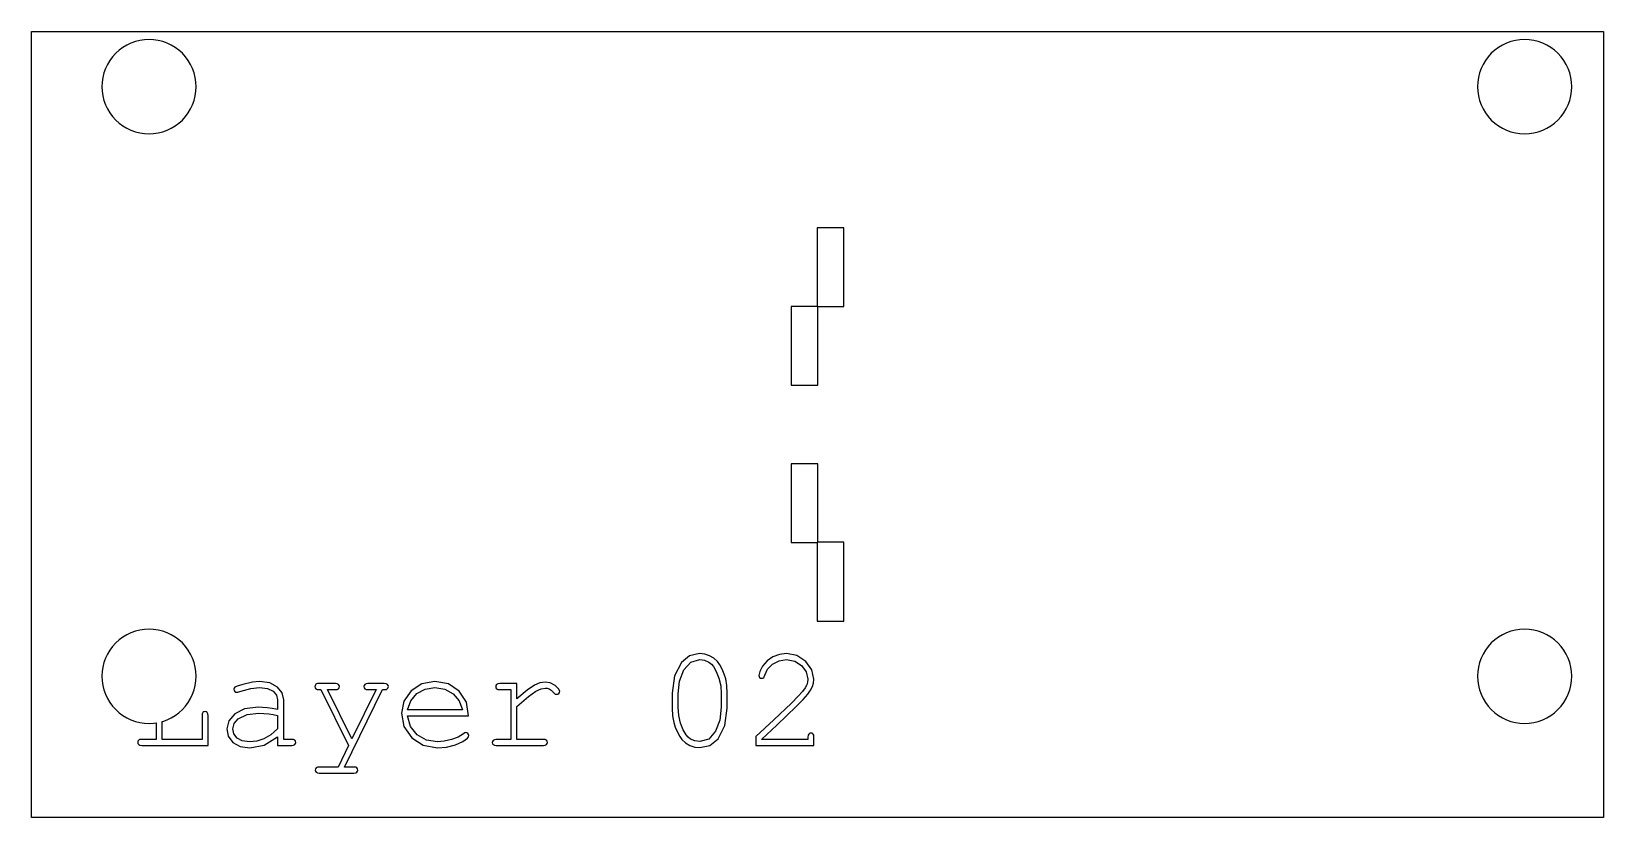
# Model space of a CAD drawing. Header units: millimetres. Extents: x -22.7 to 57.3, y -1.8 to 38.2.
import ezdxf

# ---------------------------------------------------------------- set-up
doc = ezdxf.new("R2010")
doc.units = ezdxf.units.MM
doc.layers.add('001_adhesive', color=7, linetype='Continuous')

msp = doc.modelspace()

# ---------------------------------------------------------------- linework, layer by layer
at = {"layer": '001_adhesive'}
for points in [[(-22.738, -1.768), (-22.738, 38.232), (57.262, 38.232), (57.262, -1.768)], [(-14.354, 35.421), (-14.366, 35.656), (-14.401, 35.889), (-14.458, 36.118), (-14.537, 36.339), (-14.638, 36.552), (-14.759, 36.754), (-14.899, 36.943), (-15.057, 37.118), (-15.232, 37.276), (-15.421, 37.416), (-15.623, 37.537), (-15.836, 37.638), (-16.058, 37.718), (-16.286, 37.775), (-16.519, 37.809), (-16.754, 37.821), (-16.99, 37.809), (-17.223, 37.775), (-17.451, 37.718), (-17.673, 37.638), (-17.886, 37.537), (-18.088, 37.416), (-18.277, 37.276), (-18.451, 37.118), (-18.61, 36.943), (-18.75, 36.754), (-18.871, 36.552), (-18.972, 36.339), (-19.051, 36.118), (-19.108, 35.889), (-19.143, 35.656), (-19.154, 35.421), (-19.143, 35.186), (-19.108, 34.953), (-19.051, 34.724), (-18.972, 34.502), (-18.871, 34.29), (-18.75, 34.088), (-18.61, 33.898), (-18.451, 33.724), (-18.277, 33.566), (-18.088, 33.425), (-17.886, 33.304), (-17.673, 33.204), (-17.451, 33.124), (-17.223, 33.067), (-16.99, 33.032), (-16.754, 33.021), (-16.519, 33.032), (-16.286, 33.067), (-16.058, 33.124), (-15.836, 33.204), (-15.623, 33.304), (-15.421, 33.425), (-15.232, 33.566), (-15.057, 33.724), (-14.899, 33.898), (-14.759, 34.088), (-14.638, 34.29), (-14.537, 34.502), (-14.458, 34.724), (-14.401, 34.953), (-14.366, 35.186)], [(55.646, 35.421), (55.634, 35.656), (55.599, 35.889), (55.542, 36.118), (55.463, 36.339), (55.362, 36.552), (55.241, 36.754), (55.101, 36.943), (54.943, 37.118), (54.768, 37.276), (54.579, 37.416), (54.377, 37.537), (54.164, 37.638), (53.942, 37.718), (53.714, 37.775), (53.481, 37.809), (53.246, 37.821), (53.01, 37.809), (52.777, 37.775), (52.549, 37.718), (52.327, 37.638), (52.114, 37.537), (51.912, 37.416), (51.723, 37.276), (51.549, 37.118), (51.39, 36.943), (51.25, 36.754), (51.129, 36.552), (51.028, 36.339), (50.949, 36.118), (50.892, 35.889), (50.857, 35.656), (50.846, 35.421), (50.857, 35.186), (50.892, 34.953), (50.949, 34.724), (51.028, 34.502), (51.129, 34.29), (51.25, 34.088), (51.39, 33.898), (51.549, 33.724), (51.723, 33.566), (51.912, 33.425), (52.114, 33.304), (52.327, 33.204), (52.549, 33.124), (52.777, 33.067), (53.01, 33.032), (53.246, 33.021), (53.481, 33.032), (53.714, 33.067), (53.942, 33.124), (54.164, 33.204), (54.377, 33.304), (54.579, 33.425), (54.768, 33.566), (54.943, 33.724), (55.101, 33.898), (55.241, 34.088), (55.362, 34.29), (55.463, 34.502), (55.542, 34.724), (55.599, 34.953), (55.634, 35.186)], [(17.276, 20.237), (17.276, 24.228), (18.596, 24.228), (18.601, 24.228), (18.605, 24.229), (18.608, 24.23), (18.609, 24.232), (18.609, 28.231), (17.249, 28.231), (17.249, 24.236), (15.929, 24.236), (15.924, 24.235), (15.92, 24.235), (15.917, 24.233), (15.916, 24.232), (15.916, 20.233), (15.916, 20.234), (15.916, 20.234), (15.917, 20.234), (15.918, 20.235), (15.919, 20.235), (15.919, 20.235), (15.919, 20.235), (15.919, 20.235), (15.924, 20.236), (15.924, 20.236), (15.924, 20.236), (15.924, 20.236), (15.929, 20.237), (15.929, 20.237), (15.929, 20.237), (15.929, 20.237)], [(18.609, 8.233), (18.609, 12.232), (18.608, 12.233), (18.605, 12.235), (18.601, 12.235), (18.596, 12.236), (17.276, 12.236), (17.276, 16.227), (15.929, 16.227), (15.929, 16.227), (15.929, 16.227), (15.929, 16.227), (15.924, 16.227), (15.924, 16.227), (15.924, 16.227), (15.924, 16.227), (15.922, 16.227), (15.919, 16.228), (15.919, 16.228), (15.919, 16.228), (15.919, 16.228), (15.916, 16.229), (15.916, 16.23), (15.916, 16.23), (15.916, 12.232), (15.917, 12.23), (15.92, 12.229), (15.924, 12.228), (15.929, 12.228), (17.249, 12.228), (17.249, 8.233)], [(-14.354, 5.421), (-14.366, 5.656), (-14.401, 5.889), (-14.458, 6.118), (-14.537, 6.339), (-14.638, 6.552), (-14.759, 6.754), (-14.899, 6.943), (-15.057, 7.118), (-15.232, 7.276), (-15.421, 7.416), (-15.623, 7.537), (-15.836, 7.638), (-16.058, 7.718), (-16.286, 7.775), (-16.519, 7.809), (-16.754, 7.821), (-16.99, 7.809), (-17.223, 7.775), (-17.451, 7.718), (-17.673, 7.638), (-17.886, 7.537), (-18.088, 7.416), (-18.277, 7.276), (-18.451, 7.118), (-18.61, 6.943), (-18.75, 6.754), (-18.871, 6.552), (-18.972, 6.339), (-19.051, 6.118), (-19.108, 5.889), (-19.143, 5.656), (-19.154, 5.421), (-19.143, 5.186), (-19.108, 4.953), (-19.051, 4.724), (-18.972, 4.502), (-18.871, 4.29), (-18.75, 4.088), (-18.61, 3.898), (-18.451, 3.724), (-18.277, 3.566), (-18.088, 3.425), (-17.886, 3.304), (-17.673, 3.204), (-17.451, 3.124), (-17.223, 3.067), (-16.99, 3.032), (-16.754, 3.021), (-16.519, 3.032), (-16.397, 3.051), (-16.397, 2.206), (-17.125, 2.206), (-17.218, 2.196), (-17.281, 2.164), (-17.317, 2.116), (-17.329, 2.053), (-17.317, 1.993), (-17.281, 1.944), (-17.218, 1.911), (-17.125, 1.901), (-13.749, 1.901), (-13.749, 3.421), (-13.76, 3.517), (-13.793, 3.579), (-13.842, 3.613), (-13.902, 3.625), (-13.965, 3.613), (-14.015, 3.578), (-14.047, 3.515), (-14.058, 3.421), (-14.058, 2.206), (-16.088, 2.206), (-16.088, 3.117), (-16.058, 3.124), (-15.836, 3.204), (-15.623, 3.304), (-15.421, 3.425), (-15.232, 3.566), (-15.057, 3.724), (-14.899, 3.898), (-14.759, 4.088), (-14.638, 4.29), (-14.537, 4.502), (-14.458, 4.724), (-14.401, 4.953), (-14.366, 5.186)], [(55.646, 5.421), (55.634, 5.656), (55.599, 5.889), (55.542, 6.118), (55.463, 6.339), (55.362, 6.552), (55.241, 6.754), (55.101, 6.943), (54.943, 7.118), (54.768, 7.276), (54.579, 7.416), (54.377, 7.537), (54.164, 7.638), (53.942, 7.718), (53.714, 7.775), (53.481, 7.809), (53.246, 7.821), (53.01, 7.809), (52.777, 7.775), (52.549, 7.718), (52.327, 7.638), (52.114, 7.537), (51.912, 7.416), (51.723, 7.276), (51.549, 7.118), (51.39, 6.943), (51.25, 6.754), (51.129, 6.552), (51.028, 6.339), (50.949, 6.118), (50.892, 5.889), (50.857, 5.656), (50.846, 5.421), (50.857, 5.186), (50.892, 4.953), (50.949, 4.724), (51.028, 4.502), (51.129, 4.29), (51.25, 4.088), (51.39, 3.898), (51.549, 3.724), (51.723, 3.566), (51.912, 3.425), (52.114, 3.304), (52.327, 3.204), (52.549, 3.124), (52.777, 3.067), (53.01, 3.032), (53.246, 3.021), (53.481, 3.032), (53.714, 3.067), (53.942, 3.124), (54.164, 3.204), (54.377, 3.304), (54.579, 3.425), (54.768, 3.566), (54.943, 3.724), (55.101, 3.898), (55.241, 4.088), (55.362, 4.29), (55.463, 4.502), (55.542, 4.724), (55.599, 4.953), (55.634, 5.186)], [(12.671, 3.803), (12.671, 4.56), (12.651, 4.954), (12.591, 5.295), (12.516, 5.525), (12.409, 5.778), (12.289, 6.008), (12.176, 6.168), (11.991, 6.339), (11.772, 6.468), (11.527, 6.548), (11.263, 6.575), (10.751, 6.462), (10.335, 6.124), (9.983, 5.446), (9.866, 4.56), (9.866, 3.803), (9.887, 3.411), (9.95, 3.072), (10.022, 2.839), (10.13, 2.584), (10.25, 2.355), (10.361, 2.199), (10.546, 2.027), (10.766, 1.899), (11.012, 1.818), (11.274, 1.791), (11.786, 1.904), (12.201, 2.243), (12.553, 2.92)], [(14.424, 2.206), (14.424, 2.228), (15.201, 2.933), (16.178, 3.876), (16.541, 4.245), (16.773, 4.507), (16.914, 4.708), (17.007, 4.893), (17.059, 5.078), (17.076, 5.28), (16.974, 5.756), (16.665, 6.179), (16.214, 6.476), (15.683, 6.575), (15.334, 6.532), (14.994, 6.404), (14.694, 6.201), (14.466, 5.935), (14.323, 5.667), (14.275, 5.462), (14.286, 5.408), (14.317, 5.362), (14.364, 5.331), (14.421, 5.32), (14.475, 5.329), (14.523, 5.356), (14.553, 5.397), (14.577, 5.469), (14.723, 5.78), (14.977, 6.037), (15.309, 6.209), (15.687, 6.266), (16.101, 6.19), (16.451, 5.964), (16.688, 5.639), (16.767, 5.269), (16.753, 5.124), (16.711, 4.98), (16.63, 4.825), (16.502, 4.647), (16.284, 4.404), (15.938, 4.054), (15.045, 3.196), (14.126, 2.352), (14.126, 1.901), (17.08, 1.901), (17.08, 2.326), (17.069, 2.42), (17.036, 2.483), (16.987, 2.518), (16.927, 2.53), (16.864, 2.518), (16.814, 2.483), (16.782, 2.42), (16.771, 2.326), (16.771, 2.206)], [(12.365, 4.52), (12.365, 3.847), (12.292, 3.192), (12.074, 2.623), (11.729, 2.228), (11.274, 2.097), (11.026, 2.13), (10.805, 2.228), (10.674, 2.327), (10.572, 2.443), (10.424, 2.703), (10.293, 3.039), (10.202, 3.428), (10.172, 3.847), (10.172, 4.52), (10.244, 5.175), (10.463, 5.742), (10.809, 6.135), (11.267, 6.266), (11.512, 6.234), (11.732, 6.139), (11.864, 6.038), (11.969, 5.92), (12.114, 5.661), (12.243, 5.326), (12.335, 4.938)], [(-10.209, 1.901), (-9.492, 1.901), (-9.396, 1.911), (-9.332, 1.944), (-9.297, 1.993), (-9.285, 2.053), (-9.297, 2.116), (-9.332, 2.164), (-9.396, 2.196), (-9.492, 2.206), (-9.9, 2.206), (-9.9, 4.229), (-9.981, 4.57), (-10.224, 4.874), (-10.611, 5.089), (-11.126, 5.16), (-11.486, 5.122), (-11.984, 5.007), (-12.267, 4.923), (-12.395, 4.858), (-12.423, 4.815), (-12.432, 4.76), (-12.421, 4.7), (-12.39, 4.651), (-12.344, 4.618), (-12.29, 4.607), (-12.236, 4.616), (-12.141, 4.643), (-11.569, 4.799), (-11.14, 4.851), (-10.733, 4.804), (-10.442, 4.665), (-10.267, 4.463), (-10.209, 4.229), (-10.209, 3.734), (-10.486, 3.784), (-10.744, 3.819), (-10.982, 3.84), (-11.202, 3.847), (-11.891, 3.764), (-12.392, 3.516), (-12.697, 3.156), (-12.799, 2.741), (-12.722, 2.368), (-12.49, 2.059), (-12.121, 1.85), (-11.631, 1.781), (-10.897, 1.921), (-10.209, 2.341)], [(-6.596, 1.901), (-7.135, 0.802), (-8.091, 0.802), (-8.185, 0.792), (-8.248, 0.76), (-8.283, 0.711), (-8.295, 0.649), (-8.283, 0.587), (-8.248, 0.538), (-8.185, 0.507), (-8.091, 0.496), (-6.331, 0.496), (-6.237, 0.507), (-6.174, 0.54), (-6.139, 0.589), (-6.127, 0.649), (-6.139, 0.711), (-6.174, 0.76), (-6.237, 0.792), (-6.331, 0.802), (-6.807, 0.802), (-4.872, 4.742), (-4.737, 4.745), (-4.668, 4.754), (-4.634, 4.774), (-4.603, 4.807), (-4.581, 4.849), (-4.574, 4.894), (-4.586, 4.957), (-4.621, 5.007), (-4.685, 5.04), (-4.781, 5.051), (-5.614, 5.051), (-5.708, 5.04), (-5.771, 5.007), (-5.806, 4.958), (-5.818, 4.898), (-5.806, 4.835), (-5.771, 4.785), (-5.708, 4.753), (-5.614, 4.742), (-5.203, 4.742), (-6.433, 2.235), (-7.68, 4.742), (-7.269, 4.742), (-7.176, 4.753), (-7.113, 4.785), (-7.077, 4.834), (-7.066, 4.894), (-7.077, 4.957), (-7.113, 5.007), (-7.176, 5.04), (-7.269, 5.051), (-8.106, 5.051), (-8.176, 5.047), (-8.224, 5.034), (-8.259, 5.013), (-8.286, 4.98), (-8.304, 4.939), (-8.31, 4.894), (-8.298, 4.834), (-8.262, 4.785), (-8.2, 4.753), (-8.106, 4.742), (-8.015, 4.742)], [(-0.492, 3.403), (-0.607, 4.109), (-0.968, 4.671), (-1.519, 5.038), (-2.202, 5.16), (-2.87, 5.041), (-3.422, 4.683), (-3.792, 4.16), (-3.915, 3.541), (-3.784, 2.864), (-3.389, 2.295), (-2.799, 1.909), (-2.078, 1.781), (-1.615, 1.82), (-1.163, 1.939), (-0.785, 2.103), (-0.543, 2.279), (-0.499, 2.338), (-0.485, 2.399), (-0.495, 2.457), (-0.528, 2.506), (-0.576, 2.54), (-0.63, 2.552), (-0.686, 2.538), (-0.75, 2.497), (-1.021, 2.33), (-1.361, 2.199), (-1.728, 2.114), (-2.078, 2.086), (-2.643, 2.177), (-3.109, 2.448), (-3.442, 2.868), (-3.606, 3.403)], [(-0.801, 3.712), (-3.602, 3.712), (-3.435, 4.175), (-3.122, 4.538), (-2.699, 4.773), (-2.202, 4.851), (-1.704, 4.772), (-1.279, 4.534), (-0.966, 4.171)], [(1.96, 5.051), (1.091, 5.051), (0.995, 5.04), (0.933, 5.007), (0.899, 4.958), (0.887, 4.898), (0.899, 4.835), (0.935, 4.785), (0.997, 4.753), (1.091, 4.742), (1.655, 4.742), (1.655, 2.195), (0.916, 2.195), (0.82, 2.185), (0.758, 2.153), (0.724, 2.107), (0.713, 2.05), (0.724, 1.99), (0.76, 1.942), (0.823, 1.911), (0.916, 1.901), (3.314, 1.901), (3.41, 1.911), (3.474, 1.944), (3.509, 1.993), (3.521, 2.053), (3.509, 2.116), (3.474, 2.164), (3.41, 2.196), (3.314, 2.206), (1.96, 2.206), (1.96, 3.879), (2.552, 4.386), (2.937, 4.662), (3.199, 4.782), (3.419, 4.822), (3.511, 4.81), (3.605, 4.774), (3.707, 4.707), (3.827, 4.6), (3.885, 4.545), (3.921, 4.518), (3.949, 4.508), (3.983, 4.505), (4.046, 4.517), (4.098, 4.551), (4.132, 4.602), (4.143, 4.665), (4.084, 4.782), (3.908, 4.944), (3.664, 5.081), (3.401, 5.127), (3.139, 5.089), (2.853, 4.973), (2.482, 4.722), (1.96, 4.28)], [(-10.209, 3.421), (-10.209, 2.748), (-10.564, 2.449), (-10.909, 2.244), (-11.264, 2.126), (-11.646, 2.086), (-12.011, 2.133), (-12.277, 2.275), (-12.439, 2.486), (-12.494, 2.741), (-12.423, 3.018), (-12.21, 3.254), (-11.762, 3.469), (-11.169, 3.541), (-10.91, 3.534), (-10.664, 3.512), (-10.43, 3.475)]]:
    msp.add_lwpolyline(points, close=True, dxfattribs=at)

doc.saveas('drawing.dxf')
